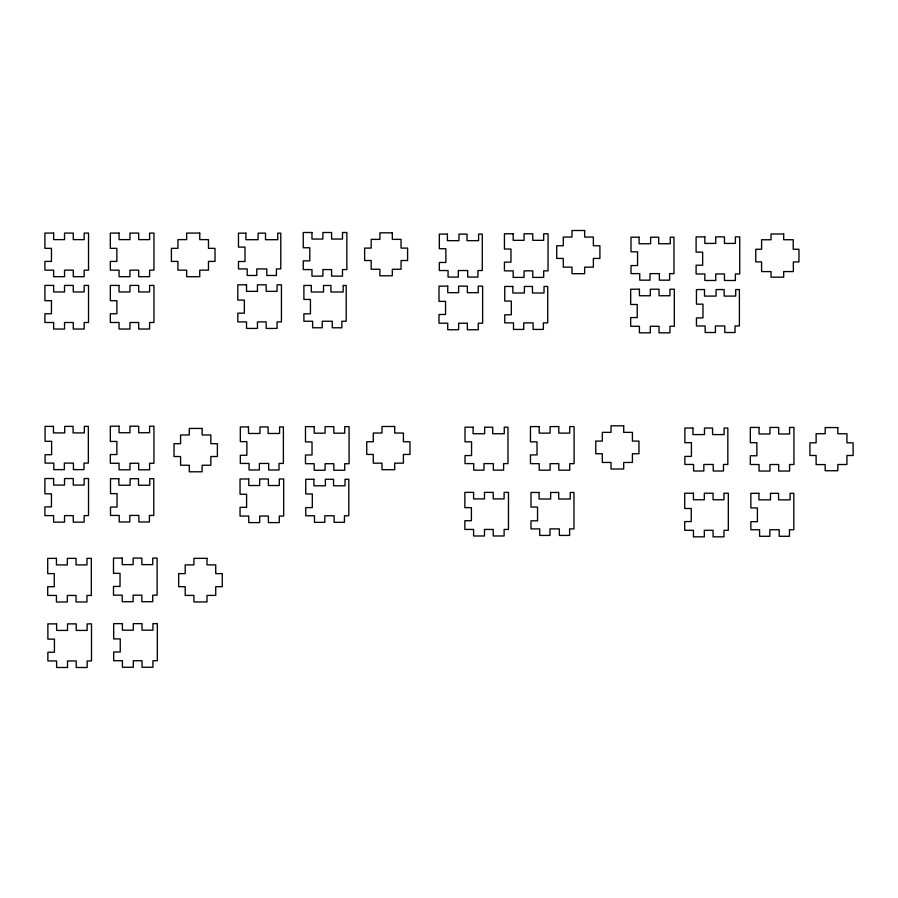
<?xml version="1.0" encoding="UTF-8"?>
<svg xmlns="http://www.w3.org/2000/svg" width="898" height="898" viewBox="0 0 898 898"><rect width="100%" height="100%" fill="white"/><g stroke="black" fill="none" stroke-linecap="round" stroke-linejoin="round"><path stroke-width="1.35" d="M584.643 230.505L571.992 230.505L571.992 237.05L563.271 237.05L563.271 245.771L556.726 245.771L556.726 258.422L563.271 258.422L563.271 267.144L571.992 267.144L571.992 273.688L584.643 273.688L584.643 267.144L593.365 267.144L593.365 258.422L599.909 258.422L599.909 245.771L593.365 245.771L593.365 237.05L584.643 237.05L584.643 230.505M311.965 232.503L303.243 232.503L303.243 247.769L309.788 247.769L309.788 260.858L303.243 260.858L303.243 269.58L311.965 269.58L311.965 276.124L322.876 276.124L322.876 269.58L331.598 269.58L331.598 276.124L342.497 276.124L342.497 269.58L346.864 269.58L346.864 232.503L342.497 232.503L342.497 239.048L331.598 239.048L331.598 232.503L322.876 232.503L322.876 239.048L311.965 239.048L311.965 232.503M392.336 232.829L379.899 232.829L379.899 239.373L371.177 239.373L371.177 248.095L364.633 248.095L364.633 260.532L371.177 260.532L371.177 269.254L379.899 269.254L379.899 275.798L392.336 275.798L392.336 269.254L401.058 269.254L401.058 260.532L407.602 260.532L407.602 248.095L401.058 248.095L401.058 239.373L392.336 239.373L392.336 232.829M53.633 233.076L44.911 233.076L44.911 248.342L51.455 248.342L51.455 261.419L44.911 261.419L44.911 270.152L53.633 270.152L53.633 276.685L64.533 276.685L64.533 270.152L73.266 270.152L73.266 276.685L84.165 276.685L84.165 270.152L88.532 270.152L88.532 233.076L84.165 233.076L84.165 239.62L73.266 239.62L73.266 233.076L64.533 233.076L64.533 239.62L53.633 239.62L53.633 233.076M119.064 233.076L110.331 233.076L110.331 248.342L116.875 248.342L116.875 261.419L110.331 261.419L110.331 270.152L119.064 270.152L119.064 276.685L129.963 276.685L129.963 270.152L138.685 270.152L138.685 276.685L149.596 276.685L149.596 270.152L153.951 270.152L153.951 233.076L149.596 233.076L149.596 239.62L138.685 239.62L138.685 233.076L129.963 233.076L129.963 239.62L119.064 239.62L119.064 233.076M199.749 233.076L186.672 233.076L186.672 239.62L177.939 239.62L177.939 248.342L171.406 248.342L171.406 261.419L177.939 261.419L177.939 270.152L186.672 270.152L186.672 276.685L199.749 276.685L199.749 270.152L208.471 270.152L208.471 261.419L215.015 261.419L215.015 248.342L208.471 248.342L208.471 239.62L199.749 239.62L199.749 233.076M245.884 233.154L238.475 233.154L238.475 247.118L245.008 247.118L245.008 261.509L238.475 261.509L238.475 268.929L247.197 268.929L247.197 275.473L256.794 275.473L256.794 268.929L266.818 268.929L266.818 275.473L276.416 275.473L276.416 268.929L280.782 268.929L280.782 233.154L277.729 233.154L277.729 239.699L265.516 239.699L265.516 233.154L258.096 233.154L258.096 239.699L245.884 239.699L245.884 233.154M513.162 233.783L504.44 233.783L504.44 249.049L510.973 249.049L510.973 262.137L504.44 262.137L504.44 270.859L513.162 270.859L513.162 277.403L524.062 277.403L524.062 270.859L532.783 270.859L532.783 277.403L543.694 277.403L543.694 270.859L548.049 270.859L548.049 233.783L543.694 233.783L543.694 240.327L532.783 240.327L532.783 233.783L524.062 233.783L524.062 240.327L513.162 240.327L513.162 233.783M783.685 233.996L771.034 233.996L771.034 239.766L761.594 239.766L761.594 249.262L755.768 249.262L755.768 261.913L761.583 261.913L761.583 271.578L771.034 271.578L771.034 277.179L783.685 277.179L783.685 271.578L793.349 271.578L793.349 261.913L798.951 261.913L798.951 249.262L793.215 249.262L793.215 239.732L783.685 239.732L783.685 233.996M447.406 234.109L439.335 234.109L439.335 248.724L445.879 248.724L445.879 262.463L439.335 262.463L439.335 270.534L448.057 270.534L448.057 277.078L458.306 277.078L458.306 270.534L467.69 270.534L467.69 277.078L477.938 277.078L477.938 270.534L482.293 270.534L482.293 234.109L478.589 234.109L478.589 240.653L467.027 240.653L467.027 234.109L458.968 234.109L458.968 240.653L447.406 240.653L447.406 234.109M704.84 236.881L696.107 236.881L696.107 252.147L702.651 252.147L702.651 265.224L696.107 265.224L696.107 273.957L704.84 273.957L704.84 280.49L715.74 280.49L715.74 273.957L724.462 273.957L724.462 280.49L735.372 280.49L735.372 273.957L739.728 273.957L739.728 236.881L735.372 236.881L735.372 243.425L724.462 243.425L724.462 236.881L715.74 236.881L715.74 243.425L704.84 243.425L704.84 236.881M639.084 237.207L631.013 237.207L631.013 251.822L637.558 251.822L637.558 265.561L631.013 265.561L631.013 273.621L639.735 273.621L639.735 280.165L649.984 280.165L649.984 273.621L659.368 273.621L659.368 280.165L669.616 280.165L669.616 273.621L673.971 273.621L673.971 237.207L670.267 237.207L670.267 243.751L658.705 243.751L658.705 237.207L650.646 237.207L650.646 243.751L639.084 243.751L639.084 237.207M246.535 284.812L237.813 284.812L237.813 300.078L244.357 300.078L244.357 313.166L237.813 313.166L237.813 321.888L246.535 321.888L246.535 328.432L257.445 328.432L257.445 321.888L266.167 321.888L266.167 328.432L277.067 328.432L277.067 321.888L281.433 321.888L281.433 284.812L277.067 284.812L277.067 291.356L266.167 291.356L266.167 284.812L257.445 284.812L257.445 291.356L246.535 291.356L246.535 284.812M53.633 285.418L44.911 285.418L44.911 300.684L51.455 300.684L51.455 313.761L44.911 313.761L44.911 322.494L53.633 322.494L53.633 329.027L64.533 329.027L64.533 322.494L73.266 322.494L73.266 329.027L84.165 329.027L84.165 322.494L88.532 322.494L88.532 285.418L84.165 285.418L84.165 291.951L73.266 291.951L73.266 285.418L64.533 285.418L64.533 291.951L53.633 291.951L53.633 285.418M119.064 285.418L110.331 285.418L110.331 300.684L116.875 300.684L116.875 313.761L110.331 313.761L110.331 322.494L119.064 322.494L119.064 329.027L129.963 329.027L129.963 322.494L138.685 322.494L138.685 329.027L149.596 329.027L149.596 322.494L153.951 322.494L153.951 285.418L149.596 285.418L149.596 291.951L138.685 291.951L138.685 285.418L129.963 285.418L129.963 291.951L119.064 291.951L119.064 285.418M311.314 285.463L303.894 285.463L303.894 299.427L310.439 299.427L310.439 313.817L303.894 313.817L303.894 321.237L312.616 321.237L312.616 327.781L322.214 327.781L322.214 321.237L332.249 321.237L332.249 327.781L341.846 327.781L341.846 321.237L346.201 321.237L346.201 285.463L343.148 285.463L343.148 292.007L330.935 292.007L330.935 285.463L323.527 285.463L323.527 292.007L311.314 292.007L311.314 285.463M447.732 286.125L439.01 286.125L439.01 301.391L445.554 301.391L445.554 314.48L439.01 314.48L439.01 323.201L447.732 323.201L447.732 329.746L458.631 329.746L458.631 323.201L467.364 323.201L467.364 329.746L478.264 329.746L478.264 323.201L482.63 323.201L482.63 286.125L478.264 286.125L478.264 292.669L467.364 292.669L467.364 286.125L458.631 286.125L458.631 292.669L447.732 292.669L447.732 286.125M512.837 286.451L504.766 286.451L504.766 301.066L511.31 301.066L511.31 314.805L504.766 314.805L504.766 322.876L513.488 322.876L513.488 329.42L523.736 329.42L523.736 322.876L533.109 322.876L533.109 329.42L543.369 329.42L543.369 322.876L547.724 322.876L547.724 286.451L544.02 286.451L544.02 292.995L532.458 292.995L532.458 286.451L524.387 286.451L524.387 292.995L512.837 292.995L512.837 286.451M639.41 289.223L630.688 289.223L630.688 304.489L637.232 304.489L637.232 317.566L630.688 317.566L630.688 326.3L639.41 326.3L639.41 332.832L650.309 332.832L650.309 326.3L659.042 326.3L659.042 332.832L669.942 332.832L669.942 326.3L674.308 326.3L674.308 289.223L669.942 289.223L669.942 295.756L659.042 295.756L659.042 289.223L650.309 289.223L650.309 295.756L639.41 295.756L639.41 289.223M704.503 289.549L696.444 289.549L696.444 304.153L702.977 304.153L702.977 317.903L696.444 317.903L696.444 325.963L705.166 325.963L705.166 332.507L715.414 332.507L715.414 325.963L724.787 325.963L724.787 332.507L735.047 332.507L735.047 325.963L739.402 325.963L739.402 289.549L735.698 289.549L735.698 296.093L724.136 296.093L724.136 289.549L716.065 289.549L716.065 296.093L704.503 296.093L704.503 289.549M623.695 425.82L611.044 425.82L611.044 432.365L602.322 432.365L602.322 441.086L595.778 441.086L595.778 453.737L602.322 453.737L602.322 462.459L611.044 462.459L611.044 469.003L623.695 469.003L623.695 462.459L632.417 462.459L632.417 453.737L638.961 453.737L638.961 441.086L632.417 441.086L632.417 432.365L623.695 432.365L623.695 425.82M119.052 426.191L110.331 426.191L110.331 441.457L116.875 441.457L116.875 454.545L110.331 454.545L110.331 463.267L119.052 463.267L119.052 469.811L129.952 469.811L129.952 463.267L138.674 463.267L138.674 469.811L149.584 469.811L149.584 463.267L153.94 463.267L153.94 426.191L149.584 426.191L149.584 432.735L138.674 432.735L138.674 426.191L129.952 426.191L129.952 432.735L119.052 432.735L119.052 426.191M53.453 426.37L45.08 426.37L45.08 441.288L51.613 441.288L51.613 454.714L45.08 454.714L45.08 463.099L53.801 463.099L53.801 469.632L64.353 469.632L64.353 463.099L73.423 463.099L73.423 469.632L83.985 469.632L83.985 463.099L88.341 463.099L88.341 426.37L84.333 426.37L84.333 432.915L73.075 432.915L73.075 426.37L64.701 426.37L64.701 432.915L53.453 432.915L53.453 426.37M394.693 426.483L381.998 426.483L381.998 433.027L373.276 433.027L373.276 441.749L366.732 441.749L366.732 454.444L373.276 454.444L373.276 463.166L381.998 463.166L381.998 469.71L394.693 469.71L394.693 463.166L403.415 463.166L403.415 454.444L409.959 454.444L409.959 441.749L403.415 441.749L403.415 433.027L394.693 433.027L394.693 426.483M539.204 426.584L530.471 426.584L530.471 441.85L537.015 441.85L537.015 454.927L530.471 454.927L530.471 463.649L539.204 463.649L539.204 470.193L550.104 470.193L550.104 463.649L558.825 463.649L558.825 470.193L569.736 470.193L569.736 463.649L574.091 463.649L574.091 426.584L569.736 426.584L569.736 433.117L558.825 433.117L558.825 426.584L550.104 426.584L550.104 433.117L539.204 433.117L539.204 426.584M314.199 426.64L305.477 426.64L305.477 441.906L312.021 441.906L312.021 454.994L305.477 454.994L305.477 463.716L314.199 463.716L314.199 470.26L325.098 470.26L325.098 463.716L333.82 463.716L333.82 470.26L344.731 470.26L344.731 463.716L349.086 463.716L349.086 426.64L344.731 426.64L344.731 433.184L333.82 433.184L333.82 426.64L325.098 426.64L325.098 433.184L314.199 433.184L314.199 426.64M248.488 426.932L240.327 426.932L240.327 441.625L246.871 441.625L246.871 455.275L240.327 455.275L240.327 463.435L249.049 463.435L249.049 469.98L259.387 469.98L259.387 463.435L268.682 463.435L268.682 469.98L279.02 469.98L279.02 463.435L283.386 463.435L283.386 426.932L279.581 426.932L279.581 433.476L268.109 433.476L268.109 426.932L259.96 426.932L259.96 433.476L248.488 433.476L248.488 426.932M473.089 427.19L465.018 427.19L465.018 441.805L471.562 441.805L471.562 455.544L465.018 455.544L465.018 463.604L473.74 463.604L473.74 470.148L483.988 470.148L483.988 463.604L493.372 463.604L493.372 470.148L503.621 470.148L503.621 463.604L507.976 463.604L507.976 427.19L504.272 427.19L504.272 433.734L492.71 433.734L492.71 427.19L484.639 427.19L484.639 433.734L473.089 433.734L473.089 427.19M759.046 427.437L750.324 427.437L750.324 442.703L756.868 442.703L756.868 455.78L750.324 455.78L750.324 464.513L759.046 464.513L759.046 471.046L769.956 471.046L769.956 464.513L778.678 464.513L778.678 471.046L789.578 471.046L789.578 464.513L793.944 464.513L793.944 427.437L789.578 427.437L789.578 433.981L778.678 433.981L778.678 427.437L769.956 427.437L769.956 433.981L759.046 433.981L759.046 427.437M837.834 427.56L825.183 427.56L825.183 433.723L816.114 433.723L816.114 442.826L809.917 442.826L809.917 455.477L816.114 455.477L816.114 464.569L825.183 464.569L825.183 470.743L837.834 470.743L837.834 464.513L846.915 464.513L846.915 455.477L853.1 455.477L853.1 442.826L846.926 442.826L846.926 433.756L837.834 433.756L837.834 427.56M692.942 428.043L684.871 428.043L684.871 442.658L691.415 442.658L691.415 456.397L684.871 456.397L684.871 464.468L693.593 464.468L693.593 471.001L703.841 471.001L703.841 464.468L713.214 464.468L713.214 471.001L723.474 471.001L723.474 464.468L727.829 464.468L727.829 428.043L724.125 428.043L724.125 434.587L712.563 434.587L712.563 428.043L704.492 428.043L704.492 434.587L692.942 434.587L692.942 428.043M202.117 428.436L189.298 428.436L189.298 434.98L180.577 434.98L180.577 443.702L174.032 443.702L174.032 456.521L180.577 456.521L180.577 465.243L189.298 465.243L189.298 471.787L202.117 471.787L202.117 465.243L210.85 465.243L210.85 456.521L217.383 456.521L217.383 443.702L210.85 443.702L210.85 434.98L202.117 434.98L202.117 428.436M53.622 478.533L44.9 478.533L44.9 493.799L51.444 493.799L51.444 506.887L44.9 506.887L44.9 515.609L53.622 515.609L53.622 522.153L64.533 522.153L64.533 515.609L73.254 515.609L73.254 522.153L84.154 522.153L84.154 515.609L88.52 515.609L88.52 478.533L84.154 478.533L84.154 485.077L73.254 485.077L73.254 478.533L64.533 478.533L64.533 485.077L53.622 485.077L53.622 478.533M118.873 478.713L110.499 478.713L110.499 493.631L117.043 493.631L117.043 507.056L110.499 507.056L110.499 515.43L119.221 515.43L119.221 521.974L129.783 521.974L129.783 515.43L138.853 515.43L138.853 521.974L149.405 521.974L149.405 515.43L153.771 515.43L153.771 478.713L149.753 478.713L149.753 485.246L138.505 485.246L138.505 478.713L130.131 478.713L130.131 485.246L118.873 485.246L118.873 478.713M248.768 478.982L240.047 478.982L240.047 494.248L246.591 494.248L246.591 507.336L240.047 507.336L240.047 516.058L248.768 516.058L248.768 522.602L259.679 522.602L259.679 516.058L268.401 516.058L268.401 522.602L279.3 522.602L279.3 516.058L283.667 516.058L283.667 478.982L279.3 478.982L279.3 485.526L268.401 485.526L268.401 478.982L259.679 478.982L259.679 485.526L248.768 485.526L248.768 478.982M313.918 479.274L305.758 479.274L305.758 493.967L312.302 493.967L312.302 507.617L305.758 507.617L305.758 515.778L314.48 515.778L314.48 522.322L324.818 522.322L324.818 515.778L334.112 515.778L334.112 522.322L344.45 522.322L344.45 515.778L348.806 515.778L348.806 479.274L345.012 479.274L345.012 485.807L333.54 485.807L333.54 479.274L325.39 479.274L325.39 485.807L313.918 485.807L313.918 479.274M473.583 492.373L464.861 492.373L464.861 507.639L471.405 507.639L471.405 520.717L464.861 520.717L464.861 529.438L473.583 529.438L473.583 535.983L484.482 535.983L484.482 529.438L493.204 529.438L493.204 535.983L504.115 535.983L504.115 529.438L508.481 529.438L508.481 492.373L504.115 492.373L504.115 498.906L493.204 498.906L493.204 492.373L484.482 492.373L484.482 498.906L473.583 498.906L473.583 492.373M539.069 492.463L530.999 492.463L530.999 507.078L537.543 507.078L537.543 520.818L530.999 520.818L530.999 528.888L539.72 528.888L539.72 535.421L549.969 535.421L549.969 528.888L559.353 528.888L559.353 535.421L569.601 535.421L569.601 528.888L573.968 528.888L573.968 492.463L570.252 492.463L570.252 499.007L558.702 499.007L558.702 492.463L550.631 492.463L550.631 499.007L539.069 499.007L539.069 492.463M693.436 493.226L684.714 493.226L684.714 508.493L691.247 508.493L691.247 521.57L684.714 521.57L684.714 530.303L693.436 530.303L693.436 536.836L704.335 536.836L704.335 530.303L713.057 530.303L713.057 536.836L723.968 536.836L723.968 530.303L728.323 530.303L728.323 493.226L723.968 493.226L723.968 499.771L713.057 499.771L713.057 493.226L704.335 493.226L704.335 499.771L693.436 499.771L693.436 493.226M758.922 493.316L750.851 493.316L750.851 507.931L757.396 507.931L757.396 521.671L750.851 521.671L750.851 529.741L759.573 529.741L759.573 536.286L769.822 536.286L769.822 529.741L779.206 529.741L779.206 536.286L789.454 536.286L789.454 529.741L793.821 529.741L793.821 493.316L790.105 493.316L790.105 499.86L778.555 499.86L778.555 493.316L770.484 493.316L770.484 499.86L758.922 499.86L758.922 493.316M122.218 558.085L113.496 558.085L113.496 573.351L120.04 573.351L120.04 586.439L113.496 586.439L113.496 595.161L122.218 595.161L122.218 601.705L133.129 601.705L133.129 595.161L141.85 595.161L141.85 601.705L152.75 601.705L152.75 595.161L157.116 595.161L157.116 558.085L152.75 558.085L152.75 564.629L141.85 564.629L141.85 558.085L133.129 558.085L133.129 564.629L122.218 564.629L122.218 558.085M56.439 558.365L47.706 558.365L47.706 573.631L54.25 573.631L54.25 586.72L47.706 586.72L47.706 595.441L56.439 595.441L56.439 601.986L67.339 601.986L67.339 595.441L76.061 595.441L76.061 601.986L86.971 601.986L86.971 595.441L91.327 595.441L91.327 558.365L86.971 558.365L86.971 564.909L76.061 564.909L76.061 558.365L67.339 558.365L67.339 564.909L56.439 564.909L56.439 558.365M207.011 558.343L193.923 558.343L193.923 564.887L185.201 564.887L185.201 573.609L178.657 573.609L178.657 586.686L185.201 586.686L185.201 595.419L193.923 595.419L193.923 601.952L207.011 601.952L207.011 595.419L215.733 595.419L215.733 586.686L222.277 586.686L222.277 573.609L215.733 573.609L215.733 564.887L207.011 564.887L207.011 558.343M122.42 623.639L113.698 623.639L113.698 638.905L120.242 638.905L120.242 651.993L113.698 651.993L113.698 660.715L122.42 660.715L122.42 667.259L133.319 667.259L133.319 660.715L142.041 660.715L142.041 667.259L152.952 667.259L152.952 660.715L157.318 660.715L157.318 623.639L152.952 623.639L152.952 630.183L142.041 630.183L142.041 623.639L133.319 623.639L133.319 630.183L122.42 630.183L122.42 623.639M56.608 623.874L47.875 623.874L47.875 639.14L54.419 639.14L54.419 652.229L47.875 652.229L47.875 660.95L56.608 660.95L56.608 667.495L67.507 667.495L67.507 660.95L76.229 660.95L76.229 667.495L87.14 667.495L87.14 660.95L91.495 660.95L91.495 623.874L87.14 623.874L87.14 630.418L76.229 630.418L76.229 623.874L67.507 623.874L67.507 630.418L56.608 630.418L56.608 623.874"/></g></svg>
